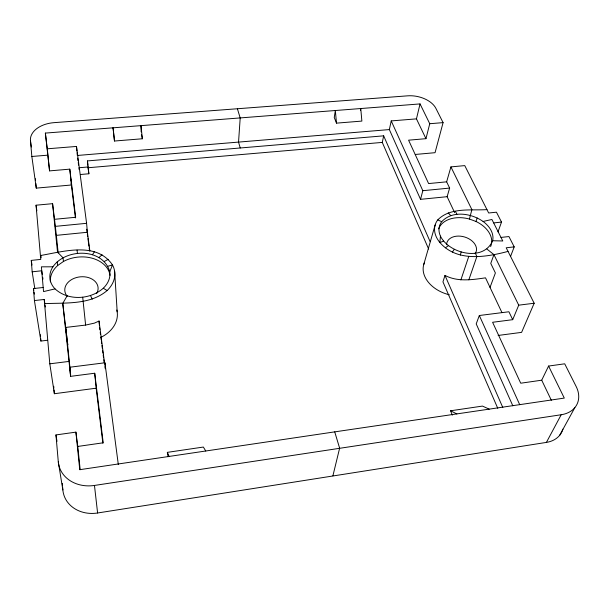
<?xml version="1.0" encoding="UTF-8"?>
<svg xmlns="http://www.w3.org/2000/svg" width="609" height="609" viewBox="0 0 609 609"><rect width="100%" height="100%" fill="white"/><g stroke="black" fill="none" stroke-linecap="round" stroke-linejoin="round"><path stroke-width="0.91" d="M440.444 236.14C449.069 253.816 483.713 262.06 492.635 240.745A27.58 18.795 16.2 0 0 483.082 221.455C471.297 213.226 452.418 210.204 441.708 221.684A27.58 18.795 16.2 0 0 440.444 236.14L439.881 242.534C456.986 262.205 485.799 257.264 508.035 251.403M360.444 110.282L360.764 108.562L361.868 121.084L336.488 123.14L334.242 117.476L335.353 110.549L336.488 123.14M428.637 249.028L382.277 142.407L383.662 135.837L87.46 160.921L87.818 165.191M446.641 181.832L449.632 188.082L447.12 196.692L420.537 199.341L389.349 129.58L391.222 120.917L416.457 118.862L425.957 138.677L408.586 140.177L428.607 183.568L446.641 181.832L450.926 166.896L464.766 165.61L488.662 212.998L496.457 212.191L501.519 222.079L497.995 231.892M416.457 118.862L420.043 103.918L45.363 133.089L49.557 170.885L69.791 169.142L75.668 217.276L54.521 219.309L52.58 203.68L36.053 205.203L40.75 259.404L31.272 260.393L32.17 271.804L34.797 288.529M332.895 475.85L339.632 448.171L334.722 431.872L79.749 469.691L75.912 432.131L55.959 434.933L58.289 461.82L62.864 489.963A31.851 27.367 -15.1 0 0 97.6 512.991L546.402 442.408A29.491 22.19 27.2 0 0 562.883 429.124M425.957 138.677L429.756 123.726L420.043 103.918M460.328 255.118L461.165 251.905M420.537 199.341L422.821 190.701L391.222 120.917M75.425 217.961L71.405 184.999L36.266 188.128L31.843 156.475L30.45 140.496A25.175 16.161 -3.3 0 1 53.889 122.668L407.619 95.834A22.914 14.121 11.6 0 1 435.907 108.394L443.086 122.622L435.054 152.692L415.315 154.458M423.75 264.534L435.138 224.995M501.938 312.569L485.51 277.833C472.066 279.813 457.587 282.043 444.989 275.42L442.949 281.86L497.759 408.289M438.693 228.839A27.474 18.788 16.3 0 1 469.432 219.042L471.891 209.648L450.926 166.896M491.387 244.255A27.474 18.788 16.3 0 0 476.025 221.486L477.197 217.961M460.884 279.912L468.694 256.648M468.846 279.813L476.862 256.572L475.34 253.154M486.88 249.028L493.945 254.631L490.755 263.392L495.391 272.969L490.024 287.372M546.402 442.408L561.201 414.744A30.625 22.48 26.1 0 0 576.137 386.441L564.71 363.809L548.58 366.055L541.713 380.199L520.718 383.213L492.597 322.275L512.709 319.679L508.911 311.762L479.329 315.508L476.208 323.889L512.816 405.784M510.479 256.64L514.217 246.881L508.926 236.551L500.979 237.426M109.787 271.705C102.906 247.711 65.757 248.152 52.899 266.811A30.13 22.061 -5.4 0 0 55.031 288.879C68.132 300.991 90.193 299.78 103.271 288.24A30.13 22.061 -5.4 0 0 109.787 271.705L112.49 264.93C96.412 241.347 63.443 251.593 40.415 255.529M512.709 319.679L518.723 305.17L493.945 254.631M514.217 246.881L506.208 247.779L534.177 303.244L521.593 332.369L498.124 335.452M559.648 435.344L574.858 407.604M80.175 469.684L77.792 446.443L103.21 442.796L94.715 373.241L70.614 376.347L62.765 303.419L67.074 295.913M92.484 254.737L94.486 251.624M452.373 252.088L454.344 249.317M443.611 241.134L439.881 242.534A32.087 21.871 16.3 0 1 437.742 219.902C450.333 207.106 470.658 210.668 486.964 209.618M99.008 257.462L102.061 254.783M107.968 266.224L112.49 264.93A35.056 25.669 -5.4 0 1 107.123 290.562C90.003 305.079 65.559 302.635 44.586 303.655M50.402 281.845A30.001 22.038 -5.5 0 1 57.672 265.524L63.45 261.482A30.001 22.038 -5.5 0 1 110.039 275.352M445.392 247.787L448.315 245.754M104.299 261.489L108.196 259.312M104.657 363.885L99.039 321.034L94.433 323.12L85.618 325.077L65.81 327.421L70.202 370.196M55.031 288.879L43.544 291.597L41.397 266.833L52.899 266.811M483.082 221.455L491.927 219.476L502.775 240.974L492.635 240.745M58.289 461.82A33.175 27.968 -13.1 0 0 94.464 485.442L561.201 414.744M168.092 456.735L167.346 452.365L203.36 447.052L205.743 451.003M452.304 415.132L450.584 410.786L482.45 406.089L489.225 409.134L564.292 398.088L548.58 366.055M334.722 431.872L489.225 409.134M43.186 287.494L33.48 288.559L34.416 300.564L44.221 299.468L49.801 363.824L54.376 393.719L96.169 388.199L94.715 373.241M70.614 376.347L69.677 367.242L104.931 362.774L118.321 464.614M49.801 363.824L68.695 361.457M518.723 305.17L534.177 303.244M34.416 300.564L40.894 341.063L47.418 340.271M32.17 271.804L41.739 270.784L42.28 274.499M493.663 222.917L501.519 222.079M54.521 219.309L56.355 235.356L87.399 232.273L89.85 250.961M55.244 226.373L86.592 223.32L87.399 232.273M422.821 190.701L449.632 188.082M80.502 174.501L88.876 173.771L87.46 160.921M88.305 166.957L78.942 167.757L79.101 169.462M382.277 142.407L88.031 167.749L88.876 173.771M389.349 129.58L77.328 155.47L77.077 152.76M31.843 156.475L47.624 155.181M429.756 123.726L443.086 122.622M114.484 141.029L113.061 127.844L114.484 141.029L142.369 138.768L140.983 125.66L141.159 131.887M45.363 133.089L47.289 148.802L76.49 146.442L86.592 223.32M469.432 219.042L476.025 221.486M437.742 219.902L441.708 221.684M450.584 410.786L456.879 413.937M103.271 288.24L107.123 290.562M448.247 212.861L450.729 215.601M455.418 211.346L456.902 214.292M90.49 295.586L92.248 299.148M541.713 380.199L551.343 400.28M447.12 196.692L454.672 212.648M479.329 315.508L519.698 404.65M383.662 135.837L430.137 241.666M444.989 275.42L502.798 407.497M167.346 452.365L169.119 456.438M237.426 108.821L240.197 118.001L238.538 142.156L240.243 147.987M141.524 134.49L142.369 138.768M33.48 288.559L33.769 290.409M34.066 292.259L34.355 294.109M55.959 434.933L56.995 441.403M31.272 260.393L32.003 265.052M44.221 299.468L44.777 303.229M45.058 305.117L45.34 306.997M42.691 277.285L42.957 279.143M36.053 205.203L36.844 210.752M30.45 140.496L31.356 147.02M77.678 158.104L78.021 160.738M78.249 162.489L78.599 165.123M105.022 366.679L105.273 368.544M75.912 432.131L77.792 446.443M86.722 229.212L87.095 232.037M87.338 233.925L87.711 236.749M87.955 238.629L88.944 246.165M89.188 248.053L89.561 250.878M99.602 327.634L99.853 329.522M100.226 332.347L100.47 334.234M100.843 337.066L101.208 339.898M101.459 341.778L101.703 343.666M101.954 345.554L102.32 348.386M102.571 350.274L102.936 353.098M103.187 354.986L103.553 357.818M103.804 359.706L104.169 362.53M69.677 367.242L70.005 369.815M70.446 373.248L70.667 374.961M62.765 303.419L67.766 344.907L67.584 343.095M66.122 329.903L66.442 332.385M57.208 261.847L57.672 265.524M70.537 178.011L70.865 180.629M71.192 183.248L71.405 184.999L69.791 169.142M96.169 388.199L102.868 443.185M77.054 250.116L77.45 253.435M82.702 297.245L85.618 325.077M63.45 261.482L63.009 257.805L57.528 252.126L52.58 203.68M94.464 485.442L97.6 512.991M56.355 235.356L58.16 252.864M47.289 148.802L49.557 170.885M76.49 146.442L76.909 150.956M35.421 178.742L35.588 180.614M35.84 183.431L36.266 188.128M53.721 386.251L53.881 388.116M54.049 389.981L54.376 393.719M62.285 483.379L62.453 485.259M62.62 487.139L62.864 489.963M40.986 255.925L41.146 257.729M99.039 321.034L99.442 325.746M104.931 362.774L105.426 368.765M40.377 334.691L40.521 336.511M40.674 338.33L40.894 341.063M114.629 271.302L117.187 311.838M491.174 245.046A27.474 18.788 16.3 0 1 490.603 246.599M446.564 244.734A15.309 10.574 16.5 0 1 464.85 237.061A15.309 10.574 16.5 0 1 475.165 253.641M449.305 294.779A30.701 21.757 16.9 0 1 424.389 262.761M67.127 296.172A16.702 12.378 -5.8 0 1 80.487 276.813A16.702 12.378 -5.8 0 1 96.625 293.584M116.821 309.996A33.419 25.342 -6.5 0 1 100.736 337.447"/></g></svg>
